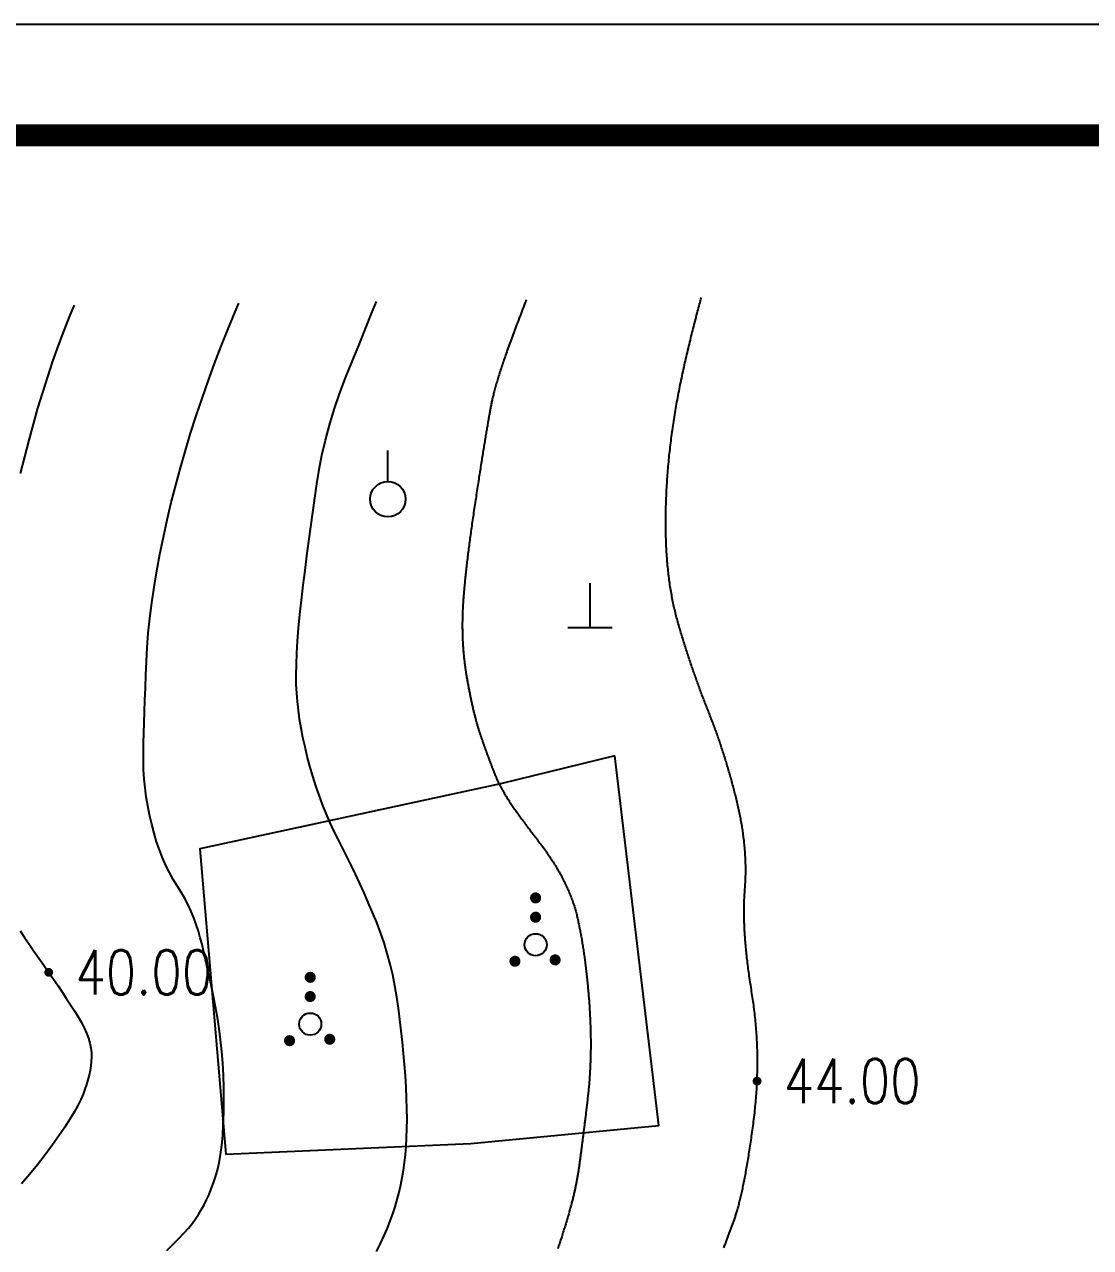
# Model space of a CAD drawing. Extents: x 39624947 to 39626627, y 3418539 to 3418836.
# Drawn here: x 39626108.5 to 39626156.5, y 3418781.1 to 3418836.2 of the extents above; entities that cross this region are included whole.
import ezdxf
from ezdxf.enums import TextEntityAlignment as Align

# ---------------------------------------------------------------- set-up
doc = ezdxf.new("R2010")
doc.units = 0
doc.layers.get('0').update_dxf_attribs({"linetype": 'CONTINUOUS'})
for name, color, linetype in [('DLDW', 11, 'CONTINUOUS'), ('GCD', 7, 'CONTINUOUS'), ('PUB_TITLE', 4, 'CONTINUOUS'), ('PUB_WALL', 9, 'CONTINUOUS')]:
    doc.layers.add(name, color=color, linetype=linetype)
doc.styles.add('HZ', font='rs.shx', dxfattribs={"width": 0.8, "bigfont": 'hztxt.shx'})

# ---------------------------------------------------------------- blocks, each defined once
blk = doc.blocks.new('GC111')
for p, q in [((0, 0), (0, 2)), ((-1, 0), (1, 0))]:
    blk.add_line(p, q)
blk = doc.blocks.new('GC125')
blk.add_line((0, 0.8), (0, 2.2))
blk.add_circle((0, 0), 0.8)
blk = doc.blocks.new('GC200')
at = {"linetype": 'Continuous', "const_width": 0.2, "flags": 128}
blk.add_lwpolyline([(-0.1, 0, 1), (0.1, 0, 1)], format="xyb", close=True, dxfattribs=at)
blk = doc.blocks.new('GC160')
at = {"const_width": 0.25}
for points in [[(1.584, 3.353, 1), (1.834, 3.353, 1)], [(1.584, 2.484, 1), (1.834, 2.484, 1)], [(0.652, 0.496, 1), (0.902, 0.496, 1)], [(2.464, 0.558, 1), (2.714, 0.558, 1)]]:
    blk.add_lwpolyline(points, format="xyb", close=True, dxfattribs=at)
blk.add_circle((1.709, 1.242), 0.5)
blk = doc.blocks.new('111133333777777')
at = {"layer": 'PUB_WALL', "color": 252, "ltscale": 0.01}
for points, elevation in [([(39623471.206, 3418773.165), (39623471.492, 3418773.439), (39623471.75, 3418773.698), (39623471.98, 3418773.942), (39623472.183, 3418774.172), (39623472.358, 3418774.387), (39623472.505, 3418774.587), (39623472.636, 3418774.786), (39623472.762, 3418774.995), (39623472.883, 3418775.216), (39623472.998, 3418775.447), (39623473.108, 3418775.689), (39623473.213, 3418775.942), (39623473.313, 3418776.206), (39623473.408, 3418776.481), (39623473.495, 3418776.779), (39623473.569, 3418777.116), (39623473.633, 3418777.49), (39623473.685, 3418777.901), (39623473.725, 3418778.35), (39623473.754, 3418778.837), (39623473.772, 3418779.361), (39623473.778, 3418779.922), (39623473.772, 3418780.496), (39623473.755, 3418781.057), (39623473.725, 3418781.605), (39623473.684, 3418782.14), (39623473.631, 3418782.663), (39623473.566, 3418783.173), (39623473.49, 3418783.669), (39623473.401, 3418784.154), (39623473.308, 3418784.62), (39623473.217, 3418785.065), (39623473.128, 3418785.487), (39623473.041, 3418785.887), (39623472.956, 3418786.265), (39623472.874, 3418786.62), (39623472.793, 3418786.954), (39623472.715, 3418787.265), (39623472.631, 3418787.564), (39623472.534, 3418787.861), (39623472.423, 3418788.156), (39623472.299, 3418788.449), (39623472.162, 3418788.74), (39623472.011, 3418789.029), (39623471.846, 3418789.315), (39623471.668, 3418789.6), (39623471.489, 3418789.891), (39623471.32, 3418790.199), (39623471.161, 3418790.524), (39623471.013, 3418790.864), (39623470.875, 3418791.222), (39623470.748, 3418791.595), (39623470.631, 3418791.985), (39623470.524, 3418792.391), (39623470.429, 3418792.804), (39623470.348, 3418793.215), (39623470.281, 3418793.624), (39623470.228, 3418794.031), (39623470.188, 3418794.436), (39623470.162, 3418794.838), (39623470.15, 3418795.239), (39623470.152, 3418795.637), (39623470.161, 3418796.048), (39623470.173, 3418796.487), (39623470.186, 3418796.955), (39623470.202, 3418797.452), (39623470.22, 3418797.976), (39623470.24, 3418798.529), (39623470.262, 3418799.11), (39623470.286, 3418799.72), (39623470.32, 3418800.353), (39623470.372, 3418801.006), (39623470.441, 3418801.678), (39623470.528, 3418802.369), (39623470.632, 3418803.08), (39623470.754, 3418803.81), (39623470.893, 3418804.559), (39623471.05, 3418805.328), (39623471.222, 3418806.107), (39623471.407, 3418806.887), (39623471.606, 3418807.668), (39623471.817, 3418808.45), (39623472.042, 3418809.232), (39623472.28, 3418810.016), (39623472.531, 3418810.801), (39623472.795, 3418811.587), (39623473.071, 3418812.372), (39623473.358, 3418813.156), (39623473.657, 3418813.939), (39623473.966, 3418814.72), (39623474.286, 3418815.499), (39623474.449, 3418815.883)], 41), ([(39623480.656, 3418773.111), (39623480.84, 3418773.478), (39623481.005, 3418773.831), (39623481.152, 3418774.17), (39623481.279, 3418774.494), (39623481.392, 3418774.812), (39623481.495, 3418775.134), (39623481.59, 3418775.458), (39623481.676, 3418775.785), (39623481.752, 3418776.115), (39623481.819, 3418776.448), (39623481.877, 3418776.784), (39623481.926, 3418777.122), (39623481.966, 3418777.473), (39623481.997, 3418777.845), (39623482.019, 3418778.238), (39623482.032, 3418778.652), (39623482.036, 3418779.088), (39623482.03, 3418779.544), (39623482.016, 3418780.022), (39623481.993, 3418780.521), (39623481.962, 3418781.03), (39623481.925, 3418781.54), (39623481.882, 3418782.048), (39623481.832, 3418782.557), (39623481.777, 3418783.066), (39623481.715, 3418783.574), (39623481.647, 3418784.082), (39623481.573, 3418784.59), (39623481.488, 3418785.093), (39623481.389, 3418785.59), (39623481.275, 3418786.078), (39623481.147, 3418786.56), (39623481.003, 3418787.033), (39623480.845, 3418787.499), (39623480.672, 3418787.958), (39623480.485, 3418788.409), (39623480.29, 3418788.851), (39623480.096, 3418789.285), (39623479.901, 3418789.71), (39623479.707, 3418790.126), (39623479.512, 3418790.533), (39623479.318, 3418790.932), (39623479.124, 3418791.321), (39623478.93, 3418791.702), (39623478.74, 3418792.082), (39623478.559, 3418792.472), (39623478.387, 3418792.87), (39623478.224, 3418793.278), (39623478.07, 3418793.694), (39623477.924, 3418794.12), (39623477.787, 3418794.555), (39623477.659, 3418794.998), (39623477.541, 3418795.441), (39623477.436, 3418795.876), (39623477.343, 3418796.301), (39623477.262, 3418796.718), (39623477.194, 3418797.126), (39623477.138, 3418797.524), (39623477.095, 3418797.914), (39623477.064, 3418798.294), (39623477.045, 3418798.689), (39623477.04, 3418799.121), (39623477.047, 3418799.59), (39623477.068, 3418800.095), (39623477.101, 3418800.638), (39623477.148, 3418801.219), (39623477.207, 3418801.836), (39623477.28, 3418802.49), (39623477.359, 3418803.161), (39623477.441, 3418803.827), (39623477.524, 3418804.489), (39623477.608, 3418805.147), (39623477.695, 3418805.8), (39623477.783, 3418806.448), (39623477.872, 3418807.093), (39623477.964, 3418807.733), (39623478.069, 3418808.377), (39623478.202, 3418809.034), (39623478.361, 3418809.704), (39623478.546, 3418810.387), (39623478.758, 3418811.082), (39623478.997, 3418811.791), (39623479.263, 3418812.512), (39623479.555, 3418813.247), (39623479.857, 3418813.981), (39623480.15, 3418814.703), (39623480.435, 3418815.412), (39623480.653, 3418815.959)], 42), ([(39623487.414, 3418816.041), (39623487.388, 3418815.975), (39623487.353, 3418815.885), (39623487.319, 3418815.794), (39623487.284, 3418815.704), (39623487.249, 3418815.615), (39623487.214, 3418815.525), (39623487.18, 3418815.435), (39623487.145, 3418815.346), (39623487.111, 3418815.256), (39623487.076, 3418815.167), (39623487.042, 3418815.078), (39623487.009, 3418814.991), (39623486.975, 3418814.903), (39623486.943, 3418814.817), (39623486.91, 3418814.731), (39623486.878, 3418814.647), (39623486.847, 3418814.563), (39623486.816, 3418814.48), (39623486.786, 3418814.397), (39623486.755, 3418814.316), (39623486.726, 3418814.235), (39623486.697, 3418814.155), (39623486.668, 3418814.076), (39623486.64, 3418813.997), (39623486.612, 3418813.92), (39623486.584, 3418813.843), (39623486.557, 3418813.767), (39623486.531, 3418813.691), (39623486.505, 3418813.617), (39623486.479, 3418813.543), (39623486.454, 3418813.47), (39623486.429, 3418813.398), (39623486.405, 3418813.327), (39623486.381, 3418813.256), (39623486.357, 3418813.187), (39623486.334, 3418813.118), (39623486.312, 3418813.05), (39623486.29, 3418812.982), (39623486.268, 3418812.916), (39623486.247, 3418812.85), (39623486.226, 3418812.785), (39623486.206, 3418812.721), (39623486.186, 3418812.657), (39623486.166, 3418812.595), (39623486.147, 3418812.533), (39623486.129, 3418812.472), (39623486.111, 3418812.412), (39623486.093, 3418812.352), (39623486.076, 3418812.294), (39623486.059, 3418812.236), (39623486.043, 3418812.179), (39623486.027, 3418812.122), (39623486.011, 3418812.067), (39623485.996, 3418812.012), (39623485.982, 3418811.958), (39623485.968, 3418811.905), (39623485.954, 3418811.853), (39623485.941, 3418811.801), (39623485.928, 3418811.751), (39623485.916, 3418811.701), (39623485.904, 3418811.652), (39623485.892, 3418811.603), (39623485.881, 3418811.556), (39623485.871, 3418811.509), (39623485.861, 3418811.463), (39623485.851, 3418811.418), (39623485.842, 3418811.373), (39623485.832, 3418811.328), (39623485.823, 3418811.283), (39623485.815, 3418811.239), (39623485.806, 3418811.194), (39623485.797, 3418811.149), (39623485.789, 3418811.104), (39623485.781, 3418811.059), (39623485.773, 3418811.014), (39623485.764, 3418810.968), (39623485.756, 3418810.922), (39623485.748, 3418810.874), (39623485.739, 3418810.826), (39623485.731, 3418810.777), (39623485.722, 3418810.727), (39623485.713, 3418810.677), (39623485.704, 3418810.625), (39623485.695, 3418810.573), (39623485.686, 3418810.52), (39623485.677, 3418810.466), (39623485.667, 3418810.412), (39623485.658, 3418810.357), (39623485.648, 3418810.301), (39623485.639, 3418810.244), (39623485.629, 3418810.186), (39623485.619, 3418810.128), (39623485.609, 3418810.069), (39623485.599, 3418810.009), (39623485.589, 3418809.948), (39623485.579, 3418809.886), (39623485.569, 3418809.824), (39623485.558, 3418809.761), (39623485.548, 3418809.697), (39623485.537, 3418809.633), (39623485.526, 3418809.567), (39623485.516, 3418809.501), (39623485.505, 3418809.434), (39623485.494, 3418809.366), (39623485.483, 3418809.298), (39623485.471, 3418809.228), (39623485.46, 3418809.158), (39623485.449, 3418809.088), (39623485.437, 3418809.016), (39623485.426, 3418808.943), (39623485.414, 3418808.87), (39623485.402, 3418808.796), (39623485.39, 3418808.722), (39623485.378, 3418808.646), (39623485.366, 3418808.57), (39623485.354, 3418808.493), (39623485.342, 3418808.415), (39623485.329, 3418808.336), (39623485.317, 3418808.257), (39623485.304, 3418808.176), (39623485.292, 3418808.096), (39623485.279, 3418808.014), (39623485.266, 3418807.931), (39623485.253, 3418807.848), (39623485.24, 3418807.764), (39623485.227, 3418807.679), (39623485.213, 3418807.593), (39623485.2, 3418807.507), (39623485.186, 3418807.42), (39623485.173, 3418807.332), (39623485.159, 3418807.243), (39623485.146, 3418807.155), (39623485.132, 3418807.066), (39623485.119, 3418806.977), (39623485.105, 3418806.888), (39623485.092, 3418806.799), (39623485.078, 3418806.71), (39623485.065, 3418806.621), (39623485.052, 3418806.532), (39623485.038, 3418806.444), (39623485.026, 3418806.356), (39623485.013, 3418806.269), (39623485, 3418806.182), (39623484.988, 3418806.096), (39623484.975, 3418806.011), (39623484.963, 3418805.926), (39623484.951, 3418805.842), (39623484.939, 3418805.758), (39623484.928, 3418805.675), (39623484.916, 3418805.592), (39623484.905, 3418805.51), (39623484.894, 3418805.429), (39623484.883, 3418805.348), (39623484.872, 3418805.267), (39623484.861, 3418805.188), (39623484.851, 3418805.109), (39623484.841, 3418805.03), (39623484.83, 3418804.952), (39623484.82, 3418804.875), (39623484.811, 3418804.798), (39623484.801, 3418804.721), (39623484.791, 3418804.646), (39623484.782, 3418804.571), (39623484.773, 3418804.496), (39623484.764, 3418804.422), (39623484.755, 3418804.349), (39623484.746, 3418804.276), (39623484.738, 3418804.203), (39623484.73, 3418804.132), (39623484.721, 3418804.061), (39623484.713, 3418803.99), (39623484.706, 3418803.92), (39623484.698, 3418803.851), (39623484.69, 3418803.782), (39623484.683, 3418803.714), (39623484.676, 3418803.646), (39623484.669, 3418803.579), (39623484.662, 3418803.512), (39623484.655, 3418803.446), (39623484.649, 3418803.381), (39623484.642, 3418803.316), (39623484.636, 3418803.252), (39623484.63, 3418803.188), (39623484.624, 3418803.125), (39623484.618, 3418803.063), (39623484.613, 3418803.001), (39623484.607, 3418802.939), (39623484.602, 3418802.879), (39623484.597, 3418802.818), (39623484.592, 3418802.759), (39623484.588, 3418802.7), (39623484.583, 3418802.641), (39623484.579, 3418802.583), (39623484.574, 3418802.526), (39623484.57, 3418802.469), (39623484.566, 3418802.413), (39623484.563, 3418802.356), (39623484.559, 3418802.3), (39623484.556, 3418802.245), (39623484.553, 3418802.189), (39623484.55, 3418802.134), (39623484.547, 3418802.08), (39623484.544, 3418802.025), (39623484.542, 3418801.971), (39623484.54, 3418801.917), (39623484.538, 3418801.862), (39623484.536, 3418801.808), (39623484.534, 3418801.754), (39623484.533, 3418801.7), (39623484.532, 3418801.646), (39623484.531, 3418801.592), (39623484.53, 3418801.538), (39623484.529, 3418801.484), (39623484.529, 3418801.43), (39623484.529, 3418801.376), (39623484.529, 3418801.323), (39623484.529, 3418801.269), (39623484.529, 3418801.215), (39623484.53, 3418801.162), (39623484.53, 3418801.108), (39623484.531, 3418801.055), (39623484.533, 3418801.002), (39623484.534, 3418800.948), (39623484.535, 3418800.895), (39623484.537, 3418800.842), (39623484.539, 3418800.789), (39623484.541, 3418800.736), (39623484.544, 3418800.683), (39623484.546, 3418800.63), (39623484.549, 3418800.577), (39623484.552, 3418800.524), (39623484.555, 3418800.471), (39623484.558, 3418800.419), (39623484.562, 3418800.366), (39623484.566, 3418800.314), (39623484.569, 3418800.261), (39623484.574, 3418800.209), (39623484.578, 3418800.156), (39623484.582, 3418800.104), (39623484.587, 3418800.052), (39623484.592, 3418799.999), (39623484.597, 3418799.947), (39623484.602, 3418799.895), (39623484.608, 3418799.843), (39623484.614, 3418799.791), (39623484.62, 3418799.739), (39623484.626, 3418799.688), (39623484.632, 3418799.636), (39623484.638, 3418799.584), (39623484.645, 3418799.532), (39623484.652, 3418799.481), (39623484.659, 3418799.429), (39623484.666, 3418799.378), (39623484.674, 3418799.326), (39623484.682, 3418799.275), (39623484.689, 3418799.224), (39623484.698, 3418799.172), (39623484.706, 3418799.121), (39623484.714, 3418799.07), (39623484.723, 3418799.019), (39623484.731, 3418798.969), (39623484.74, 3418798.918), (39623484.749, 3418798.868), (39623484.758, 3418798.818), (39623484.767, 3418798.768), (39623484.776, 3418798.719), (39623484.785, 3418798.669), (39623484.795, 3418798.62), (39623484.804, 3418798.572), (39623484.813, 3418798.523), (39623484.822, 3418798.475), (39623484.832, 3418798.428), (39623484.841, 3418798.38), (39623484.85, 3418798.333), (39623484.86, 3418798.287), (39623484.869, 3418798.241), (39623484.878, 3418798.195), (39623484.888, 3418798.149), (39623484.897, 3418798.104), (39623484.906, 3418798.059), (39623484.916, 3418798.015), (39623484.925, 3418797.971), (39623484.935, 3418797.927), (39623484.944, 3418797.883), (39623484.953, 3418797.84), (39623484.963, 3418797.797), (39623484.972, 3418797.755), (39623484.982, 3418797.713), (39623484.991, 3418797.671), (39623485.001, 3418797.63), (39623485.01, 3418797.589), (39623485.02, 3418797.548), (39623485.03, 3418797.508), (39623485.039, 3418797.468), (39623485.049, 3418797.428), (39623485.058, 3418797.389), (39623485.068, 3418797.35), (39623485.077, 3418797.311), (39623485.087, 3418797.273), (39623485.097, 3418797.235), (39623485.106, 3418797.197), (39623485.116, 3418797.16), (39623485.126, 3418797.123), (39623485.135, 3418797.087), (39623485.145, 3418797.051), (39623485.155, 3418797.015), (39623485.165, 3418796.979), (39623485.174, 3418796.944), (39623485.184, 3418796.909), (39623485.194, 3418796.875), (39623485.204, 3418796.841), (39623485.213, 3418796.807), (39623485.223, 3418796.774), (39623485.233, 3418796.741), (39623485.243, 3418796.708), (39623485.253, 3418796.676), (39623485.263, 3418796.644), (39623485.272, 3418796.612), (39623485.282, 3418796.58), (39623485.292, 3418796.55), (39623485.302, 3418796.519), (39623485.312, 3418796.489), (39623485.322, 3418796.459), (39623485.332, 3418796.429), (39623485.342, 3418796.399), (39623485.352, 3418796.369), (39623485.362, 3418796.34), (39623485.372, 3418796.311), (39623485.382, 3418796.282), (39623485.392, 3418796.253), (39623485.402, 3418796.224), (39623485.412, 3418796.196), (39623485.422, 3418796.167), (39623485.432, 3418796.138), (39623485.442, 3418796.11), (39623485.453, 3418796.081), (39623485.463, 3418796.052), (39623485.473, 3418796.023), (39623485.483, 3418795.995), (39623485.494, 3418795.966), (39623485.504, 3418795.937), (39623485.514, 3418795.908), (39623485.525, 3418795.88), (39623485.535, 3418795.851), (39623485.545, 3418795.822), (39623485.556, 3418795.794), (39623485.566, 3418795.765), (39623485.576, 3418795.736), (39623485.587, 3418795.707), (39623485.597, 3418795.679), (39623485.608, 3418795.65), (39623485.618, 3418795.621), (39623485.629, 3418795.592), (39623485.64, 3418795.564), (39623485.65, 3418795.535), (39623485.661, 3418795.506), (39623485.671, 3418795.478), (39623485.682, 3418795.449), (39623485.693, 3418795.42), (39623485.703, 3418795.391), (39623485.714, 3418795.363), (39623485.725, 3418795.334), (39623485.736, 3418795.305), (39623485.746, 3418795.276), (39623485.757, 3418795.248), (39623485.768, 3418795.219), (39623485.779, 3418795.19), (39623485.79, 3418795.162), (39623485.801, 3418795.133), (39623485.811, 3418795.104), (39623485.822, 3418795.075), (39623485.833, 3418795.047), (39623485.844, 3418795.018), (39623485.855, 3418794.989), (39623485.866, 3418794.961), (39623485.877, 3418794.932), (39623485.888, 3418794.903), (39623485.9, 3418794.874), (39623485.911, 3418794.846), (39623485.922, 3418794.817), (39623485.933, 3418794.788), (39623485.944, 3418794.76), (39623485.955, 3418794.731), (39623485.966, 3418794.702), (39623485.978, 3418794.673), (39623485.989, 3418794.645), (39623486, 3418794.616), (39623486.012, 3418794.587), (39623486.024, 3418794.557), (39623486.036, 3418794.528), (39623486.049, 3418794.498), (39623486.062, 3418794.468), (39623486.075, 3418794.438), (39623486.088, 3418794.408), (39623486.102, 3418794.377), (39623486.116, 3418794.346), (39623486.131, 3418794.314), (39623486.146, 3418794.282), (39623486.162, 3418794.249), (39623486.178, 3418794.216), (39623486.195, 3418794.183), (39623486.213, 3418794.149), (39623486.231, 3418794.115), (39623486.249, 3418794.08), (39623486.269, 3418794.044), (39623486.288, 3418794.009), (39623486.308, 3418793.973), (39623486.329, 3418793.936), (39623486.35, 3418793.899), (39623486.372, 3418793.861), (39623486.394, 3418793.823), (39623486.417, 3418793.785), (39623486.44, 3418793.746), (39623486.464, 3418793.707), (39623486.489, 3418793.667), (39623486.514, 3418793.626), (39623486.539, 3418793.586), (39623486.565, 3418793.545), (39623486.592, 3418793.503), (39623486.619, 3418793.461), (39623486.647, 3418793.418), (39623486.675, 3418793.375), (39623486.703, 3418793.332), (39623486.733, 3418793.288), (39623486.762, 3418793.244), (39623486.793, 3418793.199), (39623486.823, 3418793.154), (39623486.855, 3418793.108), (39623486.887, 3418793.062), (39623486.919, 3418793.015), (39623486.952, 3418792.968), (39623486.986, 3418792.921), (39623487.02, 3418792.873), (39623487.054, 3418792.824), (39623487.089, 3418792.775), (39623487.125, 3418792.726), (39623487.161, 3418792.676), (39623487.198, 3418792.626), (39623487.235, 3418792.575), (39623487.273, 3418792.524), (39623487.311, 3418792.473), (39623487.35, 3418792.421), (39623487.389, 3418792.368), (39623487.429, 3418792.315), (39623487.47, 3418792.262), (39623487.511, 3418792.208), (39623487.552, 3418792.154), (39623487.594, 3418792.099), (39623487.637, 3418792.044), (39623487.68, 3418791.988), (39623487.723, 3418791.932), (39623487.767, 3418791.876), (39623487.81, 3418791.819), (39623487.853, 3418791.763), (39623487.897, 3418791.706), (39623487.94, 3418791.649), (39623487.984, 3418791.592), (39623488.027, 3418791.535), (39623488.07, 3418791.478), (39623488.113, 3418791.42), (39623488.155, 3418791.363), (39623488.197, 3418791.306), (39623488.238, 3418791.249), (39623488.278, 3418791.192), (39623488.318, 3418791.135), (39623488.358, 3418791.079), (39623488.397, 3418791.022), (39623488.435, 3418790.965), (39623488.473, 3418790.909), (39623488.511, 3418790.853), (39623488.548, 3418790.796), (39623488.584, 3418790.74), (39623488.62, 3418790.684), (39623488.655, 3418790.628), (39623488.69, 3418790.572), (39623488.724, 3418790.516), (39623488.758, 3418790.46), (39623488.791, 3418790.405), (39623488.824, 3418790.349), (39623488.856, 3418790.294), (39623488.888, 3418790.238), (39623488.919, 3418790.183), (39623488.95, 3418790.127), (39623488.98, 3418790.072), (39623489.01, 3418790.017), (39623489.039, 3418789.962), (39623489.067, 3418789.907), (39623489.095, 3418789.852), (39623489.123, 3418789.798), (39623489.15, 3418789.743), (39623489.176, 3418789.688), (39623489.202, 3418789.634), (39623489.228, 3418789.579), (39623489.253, 3418789.525), (39623489.277, 3418789.471), (39623489.301, 3418789.417), (39623489.324, 3418789.363), (39623489.347, 3418789.309), (39623489.37, 3418789.255), (39623489.391, 3418789.201), (39623489.413, 3418789.147), (39623489.434, 3418789.094), (39623489.454, 3418789.04), (39623489.474, 3418788.986), (39623489.493, 3418788.933), (39623489.511, 3418788.88), (39623489.53, 3418788.827), (39623489.547, 3418788.773), (39623489.564, 3418788.72), (39623489.581, 3418788.667), (39623489.597, 3418788.615), (39623489.613, 3418788.562), (39623489.628, 3418788.509), (39623489.642, 3418788.456), (39623489.656, 3418788.404), (39623489.67, 3418788.351), (39623489.684, 3418788.298), (39623489.697, 3418788.245), (39623489.71, 3418788.192), (39623489.722, 3418788.139), (39623489.734, 3418788.086), (39623489.746, 3418788.032), (39623489.758, 3418787.979), (39623489.769, 3418787.925), (39623489.781, 3418787.871), (39623489.792, 3418787.816), (39623489.803, 3418787.761), (39623489.815, 3418787.706), (39623489.826, 3418787.651), (39623489.836, 3418787.595), (39623489.847, 3418787.539), (39623489.858, 3418787.483), (39623489.869, 3418787.427), (39623489.879, 3418787.37), (39623489.889, 3418787.313), (39623489.9, 3418787.255), (39623489.91, 3418787.197), (39623489.92, 3418787.139), (39623489.93, 3418787.081), (39623489.939, 3418787.022), (39623489.949, 3418786.963), (39623489.959, 3418786.904), (39623489.968, 3418786.845), (39623489.977, 3418786.785), (39623489.987, 3418786.725), (39623489.996, 3418786.664), (39623490.005, 3418786.603), (39623490.014, 3418786.542), (39623490.023, 3418786.481), (39623490.031, 3418786.419), (39623490.04, 3418786.358), (39623490.048, 3418786.295), (39623490.057, 3418786.233), (39623490.065, 3418786.17), (39623490.073, 3418786.107), (39623490.081, 3418786.043), (39623490.089, 3418785.98), (39623490.097, 3418785.916), (39623490.104, 3418785.851), (39623490.112, 3418785.787), (39623490.119, 3418785.722), (39623490.127, 3418785.657), (39623490.134, 3418785.591), (39623490.141, 3418785.525), (39623490.148, 3418785.459), (39623490.155, 3418785.393), (39623490.162, 3418785.326), (39623490.168, 3418785.259), (39623490.175, 3418785.192), (39623490.181, 3418785.124), (39623490.188, 3418785.057), (39623490.194, 3418784.988), (39623490.2, 3418784.92), (39623490.206, 3418784.851), (39623490.212, 3418784.782), (39623490.218, 3418784.713), (39623490.224, 3418784.643), (39623490.229, 3418784.573), (39623490.235, 3418784.503), (39623490.24, 3418784.433), (39623490.245, 3418784.362), (39623490.25, 3418784.292), (39623490.255, 3418784.222), (39623490.259, 3418784.151), (39623490.264, 3418784.081), (39623490.268, 3418784.01), (39623490.273, 3418783.94), (39623490.277, 3418783.869), (39623490.28, 3418783.799), (39623490.284, 3418783.729), (39623490.288, 3418783.659), (39623490.291, 3418783.59), (39623490.294, 3418783.52), (39623490.297, 3418783.451), (39623490.299, 3418783.382), (39623490.302, 3418783.313), (39623490.304, 3418783.244), (39623490.306, 3418783.175), (39623490.308, 3418783.107), (39623490.31, 3418783.039), (39623490.312, 3418782.971), (39623490.313, 3418782.903), (39623490.314, 3418782.835), (39623490.315, 3418782.767), (39623490.316, 3418782.7), (39623490.317, 3418782.633), (39623490.317, 3418782.566), (39623490.317, 3418782.499), (39623490.317, 3418782.432), (39623490.317, 3418782.366), (39623490.317, 3418782.299), (39623490.316, 3418782.233), (39623490.315, 3418782.167), (39623490.315, 3418782.101), (39623490.313, 3418782.036), (39623490.312, 3418781.97), (39623490.311, 3418781.905), (39623490.309, 3418781.84), (39623490.307, 3418781.775), (39623490.305, 3418781.71), (39623490.303, 3418781.645), (39623490.3, 3418781.581), (39623490.298, 3418781.517), (39623490.295, 3418781.453), (39623490.292, 3418781.389), (39623490.289, 3418781.325), (39623490.285, 3418781.261), (39623490.282, 3418781.198), (39623490.278, 3418781.135), (39623490.274, 3418781.072), (39623490.27, 3418781.009), (39623490.265, 3418780.946), (39623490.261, 3418780.884), (39623490.256, 3418780.821), (39623490.251, 3418780.759), (39623490.246, 3418780.697), (39623490.241, 3418780.635), (39623490.235, 3418780.574), (39623490.23, 3418780.512), (39623490.224, 3418780.451), (39623490.218, 3418780.39), (39623490.212, 3418780.329), (39623490.205, 3418780.268), (39623490.199, 3418780.207), (39623490.192, 3418780.147), (39623490.186, 3418780.087), (39623490.179, 3418780.027), (39623490.172, 3418779.968), (39623490.165, 3418779.909), (39623490.158, 3418779.85), (39623490.151, 3418779.791), (39623490.144, 3418779.733), (39623490.137, 3418779.675), (39623490.131, 3418779.617), (39623490.124, 3418779.56), (39623490.117, 3418779.502), (39623490.11, 3418779.446), (39623490.103, 3418779.389), (39623490.096, 3418779.333), (39623490.09, 3418779.278), (39623490.083, 3418779.222), (39623490.076, 3418779.167), (39623490.07, 3418779.112), (39623490.063, 3418779.058), (39623490.056, 3418779.004), (39623490.05, 3418778.95), (39623490.043, 3418778.897), (39623490.037, 3418778.843), (39623490.03, 3418778.791), (39623490.024, 3418778.738), (39623490.017, 3418778.686), (39623490.011, 3418778.634), (39623490.004, 3418778.583), (39623489.998, 3418778.532), (39623489.992, 3418778.481), (39623489.985, 3418778.43), (39623489.979, 3418778.38), (39623489.973, 3418778.33), (39623489.966, 3418778.281), (39623489.96, 3418778.232), (39623489.954, 3418778.183), (39623489.948, 3418778.134), (39623489.942, 3418778.086), (39623489.935, 3418778.038), (39623489.929, 3418777.991), (39623489.923, 3418777.944), (39623489.917, 3418777.897), (39623489.911, 3418777.85), (39623489.905, 3418777.804), (39623489.899, 3418777.758), (39623489.893, 3418777.713), (39623489.887, 3418777.667), (39623489.881, 3418777.622), (39623489.876, 3418777.578), (39623489.87, 3418777.534), (39623489.864, 3418777.49), (39623489.858, 3418777.446), (39623489.852, 3418777.403), (39623489.847, 3418777.36), (39623489.841, 3418777.317), (39623489.835, 3418777.275), (39623489.829, 3418777.233), (39623489.824, 3418777.192), (39623489.818, 3418777.15), (39623489.813, 3418777.109), (39623489.807, 3418777.069), (39623489.801, 3418777.028), (39623489.796, 3418776.988), (39623489.79, 3418776.948), (39623489.784, 3418776.907), (39623489.778, 3418776.867), (39623489.772, 3418776.827), (39623489.766, 3418776.787), (39623489.76, 3418776.747), (39623489.754, 3418776.706), (39623489.747, 3418776.666), (39623489.741, 3418776.626), (39623489.734, 3418776.585), (39623489.727, 3418776.544), (39623489.72, 3418776.502), (39623489.712, 3418776.461), (39623489.705, 3418776.419), (39623489.697, 3418776.377), (39623489.689, 3418776.335), (39623489.681, 3418776.293), (39623489.673, 3418776.25), (39623489.664, 3418776.207), (39623489.656, 3418776.164), (39623489.647, 3418776.121), (39623489.638, 3418776.077), (39623489.629, 3418776.034), (39623489.619, 3418775.99), (39623489.61, 3418775.945), (39623489.6, 3418775.901), (39623489.59, 3418775.856), (39623489.58, 3418775.811), (39623489.57, 3418775.766), (39623489.559, 3418775.721), (39623489.549, 3418775.675), (39623489.538, 3418775.63), (39623489.527, 3418775.584), (39623489.516, 3418775.538), (39623489.504, 3418775.491), (39623489.493, 3418775.444), (39623489.481, 3418775.398), (39623489.469, 3418775.35), (39623489.457, 3418775.303), (39623489.445, 3418775.256), (39623489.432, 3418775.208), (39623489.419, 3418775.16), (39623489.407, 3418775.112), (39623489.394, 3418775.063), (39623489.38, 3418775.014), (39623489.367, 3418774.966), (39623489.353, 3418774.916), (39623489.34, 3418774.867), (39623489.326, 3418774.817), (39623489.312, 3418774.768), (39623489.297, 3418774.718), (39623489.283, 3418774.667), (39623489.268, 3418774.617), (39623489.253, 3418774.566), (39623489.238, 3418774.515), (39623489.223, 3418774.464), (39623489.208, 3418774.413), (39623489.192, 3418774.361), (39623489.176, 3418774.309), (39623489.161, 3418774.257), (39623489.144, 3418774.205), (39623489.128, 3418774.153), (39623489.112, 3418774.1), (39623489.095, 3418774.047), (39623489.078, 3418773.994), (39623489.062, 3418773.941), (39623489.045, 3418773.888), (39623489.028, 3418773.834), (39623489.01, 3418773.781), (39623488.993, 3418773.727), (39623488.976, 3418773.673), (39623488.958, 3418773.619), (39623488.941, 3418773.565), (39623488.923, 3418773.511), (39623488.906, 3418773.457), (39623488.888, 3418773.403), (39623488.87, 3418773.349), (39623488.853, 3418773.294), (39623488.835, 3418773.24)], 43), ([(39623496.321, 3418773.285), (39623496.338, 3418773.329), (39623496.354, 3418773.374), (39623496.371, 3418773.418), (39623496.388, 3418773.461), (39623496.404, 3418773.505), (39623496.421, 3418773.548), (39623496.437, 3418773.591), (39623496.453, 3418773.633), (39623496.469, 3418773.676), (39623496.485, 3418773.718), (39623496.501, 3418773.76), (39623496.517, 3418773.802), (39623496.533, 3418773.843), (39623496.548, 3418773.884), (39623496.564, 3418773.925), (39623496.579, 3418773.966), (39623496.594, 3418774.006), (39623496.609, 3418774.047), (39623496.624, 3418774.086), (39623496.639, 3418774.126), (39623496.654, 3418774.166), (39623496.669, 3418774.205), (39623496.683, 3418774.244), (39623496.698, 3418774.283), (39623496.712, 3418774.321), (39623496.726, 3418774.36), (39623496.74, 3418774.398), (39623496.755, 3418774.438), (39623496.769, 3418774.477), (39623496.783, 3418774.517), (39623496.797, 3418774.557), (39623496.811, 3418774.598), (39623496.824, 3418774.639), (39623496.838, 3418774.68), (39623496.852, 3418774.723), (39623496.866, 3418774.766), (39623496.88, 3418774.811), (39623496.893, 3418774.856), (39623496.907, 3418774.902), (39623496.921, 3418774.949), (39623496.935, 3418774.998), (39623496.949, 3418775.047), (39623496.962, 3418775.097), (39623496.976, 3418775.148), (39623496.99, 3418775.199), (39623497.004, 3418775.252), (39623497.017, 3418775.306), (39623497.031, 3418775.361), (39623497.045, 3418775.416), (39623497.058, 3418775.473), (39623497.072, 3418775.53), (39623497.086, 3418775.589), (39623497.099, 3418775.648), (39623497.113, 3418775.708), (39623497.127, 3418775.77), (39623497.14, 3418775.832), (39623497.154, 3418775.895), (39623497.168, 3418775.959), (39623497.181, 3418776.024), (39623497.195, 3418776.09), (39623497.209, 3418776.156), (39623497.222, 3418776.224), (39623497.236, 3418776.293), (39623497.249, 3418776.363), (39623497.263, 3418776.433), (39623497.276, 3418776.505), (39623497.29, 3418776.577), (39623497.304, 3418776.651), (39623497.317, 3418776.725), (39623497.331, 3418776.8), (39623497.344, 3418776.876), (39623497.358, 3418776.953), (39623497.371, 3418777.032), (39623497.385, 3418777.111), (39623497.398, 3418777.19), (39623497.412, 3418777.271), (39623497.425, 3418777.353), (39623497.439, 3418777.436), (39623497.452, 3418777.52), (39623497.466, 3418777.604), (39623497.479, 3418777.69), (39623497.493, 3418777.776), (39623497.506, 3418777.864), (39623497.519, 3418777.952), (39623497.533, 3418778.041), (39623497.546, 3418778.132), (39623497.56, 3418778.223), (39623497.573, 3418778.315), (39623497.586, 3418778.408), (39623497.6, 3418778.502), (39623497.613, 3418778.596), (39623497.626, 3418778.69), (39623497.638, 3418778.785), (39623497.651, 3418778.88), (39623497.663, 3418778.976), (39623497.675, 3418779.072), (39623497.686, 3418779.169), (39623497.698, 3418779.266), (39623497.709, 3418779.362), (39623497.719, 3418779.459), (39623497.729, 3418779.555), (39623497.739, 3418779.651), (39623497.748, 3418779.747), (39623497.757, 3418779.843), (39623497.765, 3418779.939), (39623497.773, 3418780.035), (39623497.78, 3418780.13), (39623497.787, 3418780.226), (39623497.793, 3418780.321), (39623497.8, 3418780.416), (39623497.805, 3418780.512), (39623497.81, 3418780.606), (39623497.815, 3418780.701), (39623497.819, 3418780.796), (39623497.823, 3418780.891), (39623497.826, 3418780.985), (39623497.829, 3418781.08), (39623497.832, 3418781.174), (39623497.834, 3418781.268), (39623497.836, 3418781.362), (39623497.837, 3418781.456), (39623497.837, 3418781.55), (39623497.838, 3418781.643), (39623497.838, 3418781.737), (39623497.837, 3418781.83), (39623497.836, 3418781.923), (39623497.834, 3418782.017), (39623497.832, 3418782.11), (39623497.83, 3418782.203), (39623497.827, 3418782.295), (39623497.824, 3418782.388), (39623497.82, 3418782.48), (39623497.816, 3418782.573), (39623497.812, 3418782.665), (39623497.807, 3418782.757), (39623497.801, 3418782.849), (39623497.795, 3418782.941), (39623497.789, 3418783.033), (39623497.782, 3418783.125), (39623497.775, 3418783.216), (39623497.767, 3418783.308), (39623497.759, 3418783.399), (39623497.75, 3418783.49), (39623497.741, 3418783.581), (39623497.732, 3418783.672), (39623497.722, 3418783.763), (39623497.711, 3418783.854), (39623497.701, 3418783.944), (39623497.689, 3418784.035), (39623497.678, 3418784.125), (39623497.666, 3418784.215), (39623497.653, 3418784.306), (39623497.64, 3418784.395), (39623497.627, 3418784.485), (39623497.613, 3418784.575), (39623497.6, 3418784.664), (39623497.587, 3418784.753), (39623497.573, 3418784.841), (39623497.559, 3418784.929), (39623497.546, 3418785.017), (39623497.532, 3418785.105), (39623497.518, 3418785.192), (39623497.505, 3418785.279), (39623497.492, 3418785.365), (39623497.48, 3418785.451), (39623497.467, 3418785.536), (39623497.455, 3418785.621), (39623497.443, 3418785.705), (39623497.432, 3418785.789), (39623497.421, 3418785.872), (39623497.41, 3418785.954), (39623497.4, 3418786.037), (39623497.39, 3418786.118), (39623497.38, 3418786.2), (39623497.37, 3418786.28), (39623497.361, 3418786.361), (39623497.352, 3418786.44), (39623497.344, 3418786.52), (39623497.335, 3418786.599), (39623497.328, 3418786.677), (39623497.32, 3418786.755), (39623497.313, 3418786.832), (39623497.306, 3418786.909), (39623497.299, 3418786.985), (39623497.293, 3418787.061), (39623497.287, 3418787.136), (39623497.281, 3418787.211), (39623497.275, 3418787.285), (39623497.27, 3418787.359), (39623497.266, 3418787.432), (39623497.261, 3418787.505), (39623497.257, 3418787.578), (39623497.253, 3418787.649), (39623497.25, 3418787.721), (39623497.246, 3418787.792), (39623497.244, 3418787.862), (39623497.241, 3418787.932), (39623497.239, 3418788.001), (39623497.237, 3418788.07), (39623497.235, 3418788.138), (39623497.234, 3418788.206), (39623497.233, 3418788.274), (39623497.232, 3418788.341), (39623497.232, 3418788.407), (39623497.232, 3418788.473), (39623497.232, 3418788.538), (39623497.232, 3418788.603), (39623497.233, 3418788.668), (39623497.235, 3418788.732), (39623497.236, 3418788.795), (39623497.238, 3418788.858), (39623497.24, 3418788.92), (39623497.243, 3418788.982), (39623497.245, 3418789.044), (39623497.248, 3418789.105), (39623497.252, 3418789.165), (39623497.256, 3418789.225), (39623497.259, 3418789.285), (39623497.263, 3418789.344), (39623497.267, 3418789.404), (39623497.271, 3418789.463), (39623497.275, 3418789.522), (39623497.279, 3418789.581), (39623497.282, 3418789.639), (39623497.286, 3418789.698), (39623497.29, 3418789.756), (39623497.293, 3418789.815), (39623497.296, 3418789.874), (39623497.298, 3418789.933), (39623497.3, 3418789.992), (39623497.302, 3418790.051), (39623497.304, 3418790.111), (39623497.305, 3418790.17), (39623497.306, 3418790.23), (39623497.306, 3418790.29), (39623497.306, 3418790.35), (39623497.306, 3418790.411), (39623497.306, 3418790.471), (39623497.305, 3418790.532), (39623497.303, 3418790.593), (39623497.302, 3418790.654), (39623497.3, 3418790.715), (39623497.297, 3418790.776), (39623497.295, 3418790.838), (39623497.292, 3418790.899), (39623497.288, 3418790.961), (39623497.285, 3418791.023), (39623497.281, 3418791.085), (39623497.276, 3418791.148), (39623497.272, 3418791.21), (39623497.266, 3418791.273), (39623497.261, 3418791.335), (39623497.255, 3418791.398), (39623497.249, 3418791.462), (39623497.243, 3418791.525), (39623497.236, 3418791.588), (39623497.229, 3418791.652), (39623497.221, 3418791.716), (39623497.213, 3418791.78), (39623497.205, 3418791.844), (39623497.197, 3418791.908), (39623497.188, 3418791.973), (39623497.178, 3418792.037), (39623497.169, 3418792.102), (39623497.159, 3418792.167), (39623497.149, 3418792.232), (39623497.138, 3418792.298), (39623497.127, 3418792.363), (39623497.116, 3418792.429), (39623497.104, 3418792.495), (39623497.092, 3418792.561), (39623497.08, 3418792.627), (39623497.067, 3418792.693), (39623497.054, 3418792.76), (39623497.04, 3418792.826), (39623497.027, 3418792.893), (39623497.013, 3418792.96), (39623496.998, 3418793.027), (39623496.983, 3418793.095), (39623496.968, 3418793.162), (39623496.953, 3418793.23), (39623496.937, 3418793.297), (39623496.921, 3418793.365), (39623496.905, 3418793.433), (39623496.888, 3418793.501), (39623496.872, 3418793.568), (39623496.855, 3418793.636), (39623496.838, 3418793.703), (39623496.821, 3418793.771), (39623496.803, 3418793.839), (39623496.786, 3418793.906), (39623496.768, 3418793.973), (39623496.75, 3418794.04), (39623496.733, 3418794.107), (39623496.715, 3418794.173), (39623496.697, 3418794.24), (39623496.679, 3418794.306), (39623496.661, 3418794.372), (39623496.642, 3418794.438), (39623496.624, 3418794.503), (39623496.606, 3418794.569), (39623496.587, 3418794.634), (39623496.569, 3418794.699), (39623496.55, 3418794.764), (39623496.531, 3418794.828), (39623496.512, 3418794.893), (39623496.493, 3418794.957), (39623496.474, 3418795.021), (39623496.455, 3418795.085), (39623496.436, 3418795.148), (39623496.417, 3418795.212), (39623496.398, 3418795.275), (39623496.378, 3418795.338), (39623496.359, 3418795.401), (39623496.339, 3418795.463), (39623496.319, 3418795.526), (39623496.3, 3418795.588), (39623496.28, 3418795.65), (39623496.26, 3418795.712), (39623496.24, 3418795.774), (39623496.22, 3418795.835), (39623496.199, 3418795.897), (39623496.179, 3418795.958), (39623496.159, 3418796.019), (39623496.138, 3418796.079), (39623496.118, 3418796.14), (39623496.097, 3418796.2), (39623496.076, 3418796.26), (39623496.055, 3418796.32), (39623496.034, 3418796.38), (39623496.013, 3418796.44), (39623495.992, 3418796.499), (39623495.971, 3418796.558), (39623495.95, 3418796.617), (39623495.929, 3418796.676), (39623495.907, 3418796.734), (39623495.886, 3418796.793), (39623495.864, 3418796.851), (39623495.842, 3418796.909), (39623495.82, 3418796.967), (39623495.799, 3418797.024), (39623495.777, 3418797.082), (39623495.755, 3418797.139), (39623495.732, 3418797.196), (39623495.71, 3418797.253), (39623495.688, 3418797.309), (39623495.666, 3418797.366), (39623495.643, 3418797.423), (39623495.621, 3418797.48), (39623495.599, 3418797.536), (39623495.576, 3418797.593), (39623495.554, 3418797.65), (39623495.531, 3418797.706), (39623495.509, 3418797.763), (39623495.487, 3418797.82), (39623495.464, 3418797.877), (39623495.442, 3418797.934), (39623495.42, 3418797.992), (39623495.398, 3418798.05), (39623495.375, 3418798.107), (39623495.353, 3418798.165), (39623495.331, 3418798.224), (39623495.309, 3418798.282), (39623495.287, 3418798.34), (39623495.265, 3418798.399), (39623495.243, 3418798.458), (39623495.222, 3418798.517), (39623495.2, 3418798.576), (39623495.178, 3418798.636), (39623495.156, 3418798.696), (39623495.135, 3418798.755), (39623495.113, 3418798.815), (39623495.092, 3418798.876), (39623495.07, 3418798.936), (39623495.049, 3418798.996), (39623495.027, 3418799.057), (39623495.006, 3418799.118), (39623494.984, 3418799.179), (39623494.963, 3418799.24), (39623494.942, 3418799.302), (39623494.92, 3418799.363), (39623494.899, 3418799.425), (39623494.878, 3418799.487), (39623494.857, 3418799.549), (39623494.836, 3418799.612), (39623494.815, 3418799.674), (39623494.794, 3418799.737), (39623494.773, 3418799.8), (39623494.752, 3418799.863), (39623494.731, 3418799.926), (39623494.711, 3418799.989), (39623494.69, 3418800.053), (39623494.669, 3418800.117), (39623494.649, 3418800.181), (39623494.628, 3418800.245), (39623494.607, 3418800.309), (39623494.587, 3418800.373), (39623494.566, 3418800.438), (39623494.546, 3418800.503), (39623494.526, 3418800.568), (39623494.505, 3418800.633), (39623494.485, 3418800.699), (39623494.465, 3418800.764), (39623494.444, 3418800.83), (39623494.424, 3418800.896), (39623494.404, 3418800.962), (39623494.384, 3418801.028), (39623494.364, 3418801.095), (39623494.344, 3418801.161), (39623494.324, 3418801.228), (39623494.305, 3418801.295), (39623494.285, 3418801.363), (39623494.266, 3418801.431), (39623494.247, 3418801.499), (39623494.228, 3418801.567), (39623494.209, 3418801.636), (39623494.191, 3418801.705), (39623494.172, 3418801.774), (39623494.154, 3418801.844), (39623494.137, 3418801.914), (39623494.12, 3418801.985), (39623494.103, 3418802.056), (39623494.086, 3418802.127), (39623494.07, 3418802.199), (39623494.054, 3418802.272), (39623494.039, 3418802.345), (39623494.024, 3418802.418), (39623494.009, 3418802.491), (39623493.994, 3418802.565), (39623493.98, 3418802.64), (39623493.967, 3418802.715), (39623493.953, 3418802.79), (39623493.94, 3418802.866), (39623493.927, 3418802.942), (39623493.915, 3418803.019), (39623493.903, 3418803.096), (39623493.891, 3418803.173), (39623493.88, 3418803.251), (39623493.869, 3418803.329), (39623493.858, 3418803.408), (39623493.848, 3418803.487), (39623493.838, 3418803.567), (39623493.829, 3418803.647), (39623493.819, 3418803.728), (39623493.81, 3418803.808), (39623493.802, 3418803.89), (39623493.794, 3418803.971), (39623493.786, 3418804.054), (39623493.778, 3418804.136), (39623493.771, 3418804.219), (39623493.764, 3418804.303), (39623493.758, 3418804.387), (39623493.752, 3418804.471), (39623493.746, 3418804.556), (39623493.74, 3418804.641), (39623493.735, 3418804.726), (39623493.73, 3418804.812), (39623493.726, 3418804.899), (39623493.722, 3418804.986), (39623493.718, 3418805.073), (39623493.715, 3418805.161), (39623493.712, 3418805.249), (39623493.709, 3418805.337), (39623493.707, 3418805.426), (39623493.705, 3418805.516), (39623493.703, 3418805.606), (39623493.702, 3418805.696), (39623493.701, 3418805.787), (39623493.7, 3418805.878), (39623493.7, 3418805.969), (39623493.7, 3418806.061), (39623493.7, 3418806.154), (39623493.701, 3418806.247), (39623493.702, 3418806.34), (39623493.704, 3418806.433), (39623493.705, 3418806.527), (39623493.707, 3418806.621), (39623493.71, 3418806.715), (39623493.713, 3418806.809), (39623493.716, 3418806.904), (39623493.719, 3418806.999), (39623493.723, 3418807.094), (39623493.727, 3418807.189), (39623493.731, 3418807.284), (39623493.736, 3418807.379), (39623493.741, 3418807.474), (39623493.746, 3418807.57), (39623493.751, 3418807.665), (39623493.757, 3418807.76), (39623493.763, 3418807.856), (39623493.77, 3418807.951), (39623493.776, 3418808.047), (39623493.784, 3418808.143), (39623493.791, 3418808.238), (39623493.799, 3418808.334), (39623493.807, 3418808.43), (39623493.815, 3418808.526), (39623493.823, 3418808.622), (39623493.832, 3418808.718), (39623493.842, 3418808.814), (39623493.851, 3418808.91), (39623493.861, 3418809.006), (39623493.871, 3418809.102), (39623493.881, 3418809.199), (39623493.892, 3418809.295), (39623493.903, 3418809.391), (39623493.915, 3418809.488), (39623493.926, 3418809.584), (39623493.938, 3418809.681), (39623493.951, 3418809.778), (39623493.963, 3418809.874), (39623493.976, 3418809.971), (39623493.989, 3418810.068), (39623494.003, 3418810.165), (39623494.016, 3418810.262), (39623494.031, 3418810.359), (39623494.045, 3418810.456), (39623494.06, 3418810.553), (39623494.075, 3418810.65), (39623494.09, 3418810.747), (39623494.106, 3418810.844), (39623494.122, 3418810.942), (39623494.138, 3418811.039), (39623494.154, 3418811.137), (39623494.171, 3418811.234), (39623494.189, 3418811.332), (39623494.206, 3418811.429), (39623494.224, 3418811.527), (39623494.242, 3418811.625), (39623494.26, 3418811.722), (39623494.279, 3418811.82), (39623494.298, 3418811.918), (39623494.317, 3418812.016), (39623494.337, 3418812.114), (39623494.357, 3418812.212), (39623494.377, 3418812.31), (39623494.398, 3418812.409), (39623494.418, 3418812.507), (39623494.439, 3418812.605), (39623494.46, 3418812.702), (39623494.482, 3418812.8), (39623494.503, 3418812.897), (39623494.525, 3418812.994), (39623494.546, 3418813.09), (39623494.568, 3418813.187), (39623494.59, 3418813.283), (39623494.612, 3418813.378), (39623494.634, 3418813.473), (39623494.656, 3418813.568), (39623494.678, 3418813.661), (39623494.699, 3418813.755), (39623494.721, 3418813.848), (39623494.743, 3418813.94), (39623494.765, 3418814.032), (39623494.787, 3418814.123), (39623494.809, 3418814.213), (39623494.831, 3418814.303), (39623494.853, 3418814.393), (39623494.874, 3418814.482), (39623494.896, 3418814.571), (39623494.918, 3418814.658), (39623494.94, 3418814.746), (39623494.962, 3418814.833), (39623494.984, 3418814.919), (39623495.006, 3418815.005), (39623495.027, 3418815.09), (39623495.049, 3418815.175), (39623495.071, 3418815.259), (39623495.093, 3418815.343), (39623495.115, 3418815.426), (39623495.136, 3418815.508), (39623495.158, 3418815.59), (39623495.18, 3418815.672), (39623495.202, 3418815.753), (39623495.224, 3418815.833), (39623495.245, 3418815.913), (39623495.267, 3418815.992), (39623495.289, 3418816.071), (39623495.307, 3418816.137)], 44), ([(39623467.028, 3418815.793), (39623466.839, 3418815.341), (39623466.567, 3418814.657), (39623466.307, 3418813.967), (39623466.059, 3418813.271), (39623465.822, 3418812.568), (39623465.597, 3418811.86), (39623465.383, 3418811.146), (39623465.181, 3418810.427), (39623464.985, 3418809.698), (39623464.79, 3418808.959), (39623464.596, 3418808.208)], 40), ([(39623464.591, 3418787.575), (39623464.794, 3418787.274), (39623465.003, 3418786.969), (39623465.217, 3418786.658), (39623465.436, 3418786.343), (39623465.66, 3418786.022), (39623465.883, 3418785.703), (39623466.097, 3418785.393), (39623466.302, 3418785.09), (39623466.5, 3418784.795), (39623466.689, 3418784.509), (39623466.869, 3418784.231), (39623467.041, 3418783.96), (39623467.205, 3418783.698), (39623467.354, 3418783.444), (39623467.483, 3418783.197), (39623467.59, 3418782.958), (39623467.676, 3418782.727), (39623467.742, 3418782.504), (39623467.787, 3418782.288), (39623467.81, 3418782.08), (39623467.813, 3418781.88), (39623467.801, 3418781.682), (39623467.778, 3418781.481), (39623467.746, 3418781.277), (39623467.704, 3418781.069), (39623467.651, 3418780.858), (39623467.589, 3418780.644), (39623467.517, 3418780.427), (39623467.435, 3418780.206), (39623467.332, 3418779.969), (39623467.197, 3418779.701), (39623467.031, 3418779.404), (39623466.832, 3418779.077), (39623466.602, 3418778.72), (39623466.341, 3418778.333), (39623466.048, 3418777.916), (39623465.723, 3418777.468), (39623465.376, 3418777.015), (39623465.018, 3418776.578), (39623464.649, 3418776.158)], 40)]:
    blk.add_lwpolyline(points, dxfattribs=dict(at, elevation=elevation))
at = {"layer": 'PUB_WALL', "color": 252, "ltscale": 0.01, "elevation": 51.487}
blk.add_lwpolyline([(39623491.402, 3418795.47), (39623486.248, 3418794.207), (39623472.698, 3418791.277), (39623473.873, 3418777.509), (39623484.914, 3418777.985), (39623493.391, 3418778.792)], close=True, dxfattribs=at)
at = {"layer": 'PUB_WALL', "color": 252, "ltscale": 0.01}
for name, p in [('GC125', (39623481.173, 3418807.041, 51.487)), ('GC160', (39623486.124, 3418785.705, 51.487)), ('GC160', (39623475.962, 3418782.125, 51.487))]:
    blk.add_blockref(name, p, dxfattribs=at)
ref = blk.add_blockref('GC200', (39623465.883, 3418785.703, 40), dxfattribs=at)
ref.add_attrib('height', '40.00', dxfattribs={"layer": 'GCD', "linetype": 'Continuous', "height": 2, "style": 'HZ', "width": 0.8}).set_placement((39623467.083, 3418785.703, 40), align=Align.MIDDLE_LEFT)
ref = blk.add_blockref('GC200', (39623497.819, 3418780.796, 44), dxfattribs=at)
ref.add_attrib('height', '44.00', dxfattribs={"layer": 'GCD', "linetype": 'Continuous', "height": 2, "style": 'HZ', "width": 0.8}).set_placement((39623499.019, 3418780.796, 44), align=Align.MIDDLE_LEFT)

msp = doc.modelspace()

# ---------------------------------------------------------------- linework, layer by layer
at = {"linetype": 'Continuous'}
msp.add_lwpolyline([(39625791.862, 3418831.229), (39626166.862, 3418831.229), (39626166.862, 3418544.229), (39625791.862, 3418544.229)], close=True, dxfattribs=at)
at = {"layer": 'PUB_TITLE'}
msp.add_lwpolyline([(39625786.862, 3418539.229), (39626206.862, 3418539.229), (39626206.862, 3418836.229), (39625786.862, 3418836.229)], close=True, dxfattribs=at)
at = {"layer": 'PUB_TITLE', "const_width": 1}
msp.add_lwpolyline([(39625791.862, 3418544.229), (39626201.862, 3418544.229), (39626201.862, 3418831.229), (39625791.862, 3418831.229)], close=True, dxfattribs=at)

# ---------------------------------------------------------------- block references
at = {"linetype": 'Continuous'}
msp.add_blockref('111133333777777', (2643.698, 7.776), dxfattribs=at)
at = {"layer": 'DLDW', "linetype": 'Continuous'}
msp.add_blockref('GC111', (39626133.984, 3418809.026, 95.041), dxfattribs=at)

doc.saveas('drawing.dxf')
